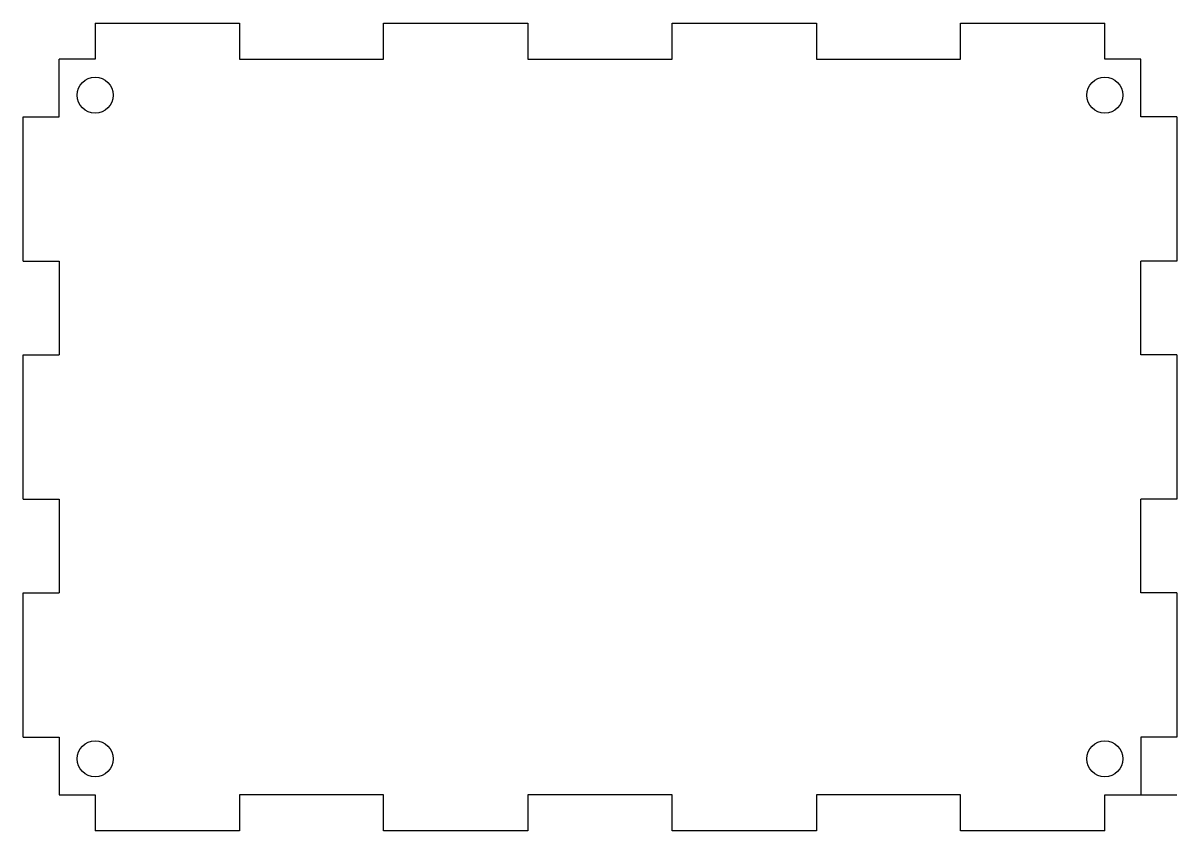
# Model space of a CAD drawing. Extents: x 0 to 4, y 0 to 2.8.
import ezdxf

# ---------------------------------------------------------------- set-up
doc = ezdxf.new("R2010")
doc.units = 0
doc.layers.add('20', color=31, linetype='CONTINUOUS')

msp = doc.modelspace()

# ---------------------------------------------------------------- linework, layer by layer
at = {"layer": '20'}
for p, q in [((0.25, 2.8), (0.75, 2.8)), ((0.25, 2.8), (0.25, 2.675)), ((0.75, 2.8), (0.75, 2.675)), ((1.25, 2.8), (1.75, 2.8)), ((1.25, 2.675), (1.25, 2.8)), ((1.75, 2.8), (1.75, 2.675)), ((2.25, 2.8), (2.75, 2.8)), ((2.25, 2.675), (2.25, 2.8)), ((2.75, 2.8), (2.75, 2.675)), ((3.25, 2.8), (3.75, 2.8)), ((3.25, 2.675), (3.25, 2.8)), ((3.75, 2.675), (3.75, 2.8)), ((0.25, 2.675), (0.125, 2.675)), ((0.125, 2.475), (0.125, 2.675)), ((0.75, 2.675), (1.25, 2.675)), ((1.75, 2.675), (2.25, 2.675)), ((2.75, 2.675), (3.25, 2.675)), ((3.875, 2.675), (3.75, 2.675)), ((3.875, 2.475), (3.875, 2.675)), ((0, 1.975), (0, 2.475)), ((0, 2.475), (0.125, 2.475)), ((4, 2.475), (3.875, 2.475)), ((4, 2.475), (4, 1.975)), ((0, 1.975), (0.125, 1.975)), ((0.125, 1.975), (0.125, 1.65)), ((4, 1.975), (3.875, 1.975)), ((3.875, 1.65), (3.875, 1.975)), ((0, 1.15), (0, 1.65)), ((0, 1.65), (0.125, 1.65)), ((4, 1.65), (3.875, 1.65)), ((4, 1.65), (4, 1.15)), ((0, 1.15), (0.125, 1.15)), ((0.125, 1.15), (0.125, 0.825)), ((4, 1.15), (3.875, 1.15)), ((3.875, 0.825), (3.875, 1.15)), ((0, 0.325), (0, 0.825)), ((0, 0.825), (0.125, 0.825)), ((4, 0.825), (3.875, 0.825)), ((4, 0.825), (4, 0.325)), ((0, 0.325), (0.125, 0.325)), ((0.125, 0.325), (0.125, 0.125)), ((4, 0.325), (3.875, 0.325)), ((3.875, 0.325), (3.875, 0.125)), ((0.125, 0.125), (0.25, 0.125)), ((0.25, 0.125), (0.25, 0)), ((1.25, 0.125), (0.75, 0.125)), ((0.75, 0.125), (0.75, 0)), ((1.25, 0), (1.25, 0.125)), ((2.25, 0.125), (1.75, 0.125)), ((1.75, 0.125), (1.75, 0)), ((2.25, 0), (2.25, 0.125)), ((3.25, 0.125), (2.75, 0.125)), ((2.75, 0.125), (2.75, 0)), ((3.25, 0), (3.25, 0.125)), ((3.75, 0), (3.75, 0.125)), ((3.75, 0.125), (3.875, 0.125)), ((3.875, 0.125), (4, 0.125)), ((0.75, 0), (0.25, 0)), ((1.75, 0), (1.25, 0)), ((2.75, 0), (2.25, 0)), ((3.75, 0), (3.25, 0))]:
    msp.add_line(p, q, dxfattribs=at)
for centre in [(0.25, 2.55), (3.75, 2.55), (0.25, 0.25), (3.75, 0.25)]:
    msp.add_circle(centre, 0.0625, dxfattribs=at)

doc.saveas('drawing.dxf')
